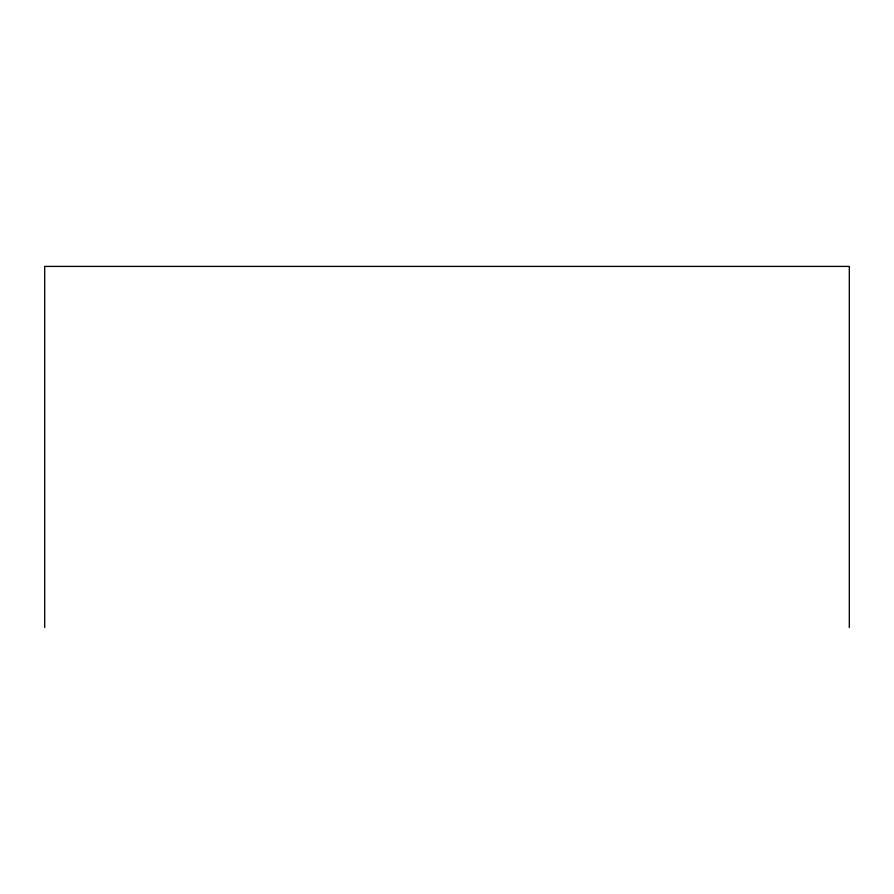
<?xml version="1.0" encoding="UTF-8"?>
<svg xmlns="http://www.w3.org/2000/svg" width="894" height="894" viewBox="0 0 894 894"><rect width="100%" height="100%" fill="white"/><g stroke="black" fill="none" stroke-linecap="round" stroke-linejoin="round"><path stroke-width="1.34" d="M849.3 627.588L849.3 266.412L44.7 266.412L44.7 627.588"/></g></svg>
